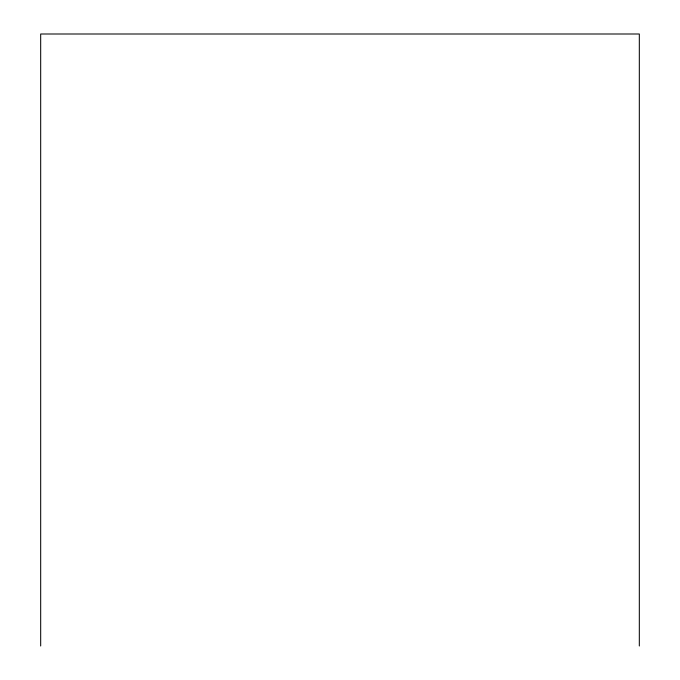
<?xml version="1.0" encoding="UTF-8"?>
<svg xmlns="http://www.w3.org/2000/svg" width="680" height="680" viewBox="0 0 680 680"><rect width="100%" height="100%" fill="white"/><g stroke="black" fill="none" stroke-linecap="round" stroke-linejoin="round"><path stroke-width="1.02" d="M639.319 646L639.319 34L40.681 34L40.681 646"/></g></svg>
